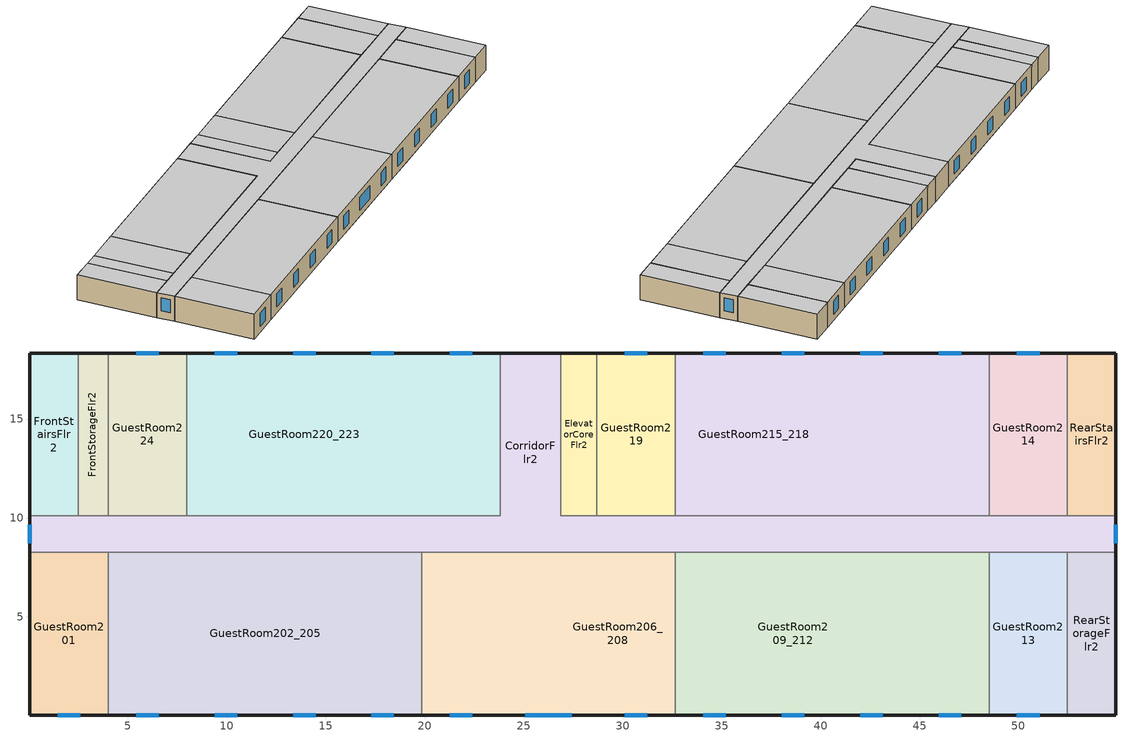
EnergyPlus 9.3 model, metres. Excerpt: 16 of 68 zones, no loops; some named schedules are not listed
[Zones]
CorridorFlr2
 floor to CorridorFlr1 (INT-FLOOR-TOPSIDE): 54.91,8.28 0.05,8.28 0.05,10.11 23.82,10.11 23.82,18.34 26.87,18.34 26.87,10.11 54.91,10.11 z3.35
 wall outside (Steel Frame Res Ext Wall): 0.05,10.11 0.05,8.28 / 54.91,8.28 54.91,10.11 / 26.87,18.34 23.82,18.34 z3.35:6.1
 wall to RearStairsFlr2 (int-walls): 54.91,10.11 52.47,10.11 z3.35:6.1
 wall to GuestRoom220_223 (int-walls): 23.82,18.34 23.82,10.11 7.97,10.11 z3.35:6.1
 wall to GuestRoom224 (int-walls): 7.97,10.11 4.01,10.11 z3.35:6.1
 wall to FrontStorageFlr2 (int-walls): 4.01,10.11 2.49,10.11 z3.35:6.1
 wall to FrontStairsFlr2 (int-walls): 2.49,10.11 0.05,10.11 z3.35:6.1
 wall to GuestRoom201 (int-walls): 0.05,8.28 4.01,8.28 z3.35:6.1
 wall to GuestRoom202_205 (int-walls): 4.01,8.28 19.86,8.28 z3.35:6.1
 wall to GuestRoom206_208 (int-walls): 19.86,8.28 32.66,8.28 z3.35:6.1
 wall to GuestRoom209_212 (int-walls): 32.66,8.28 48.51,8.28 z3.35:6.1
 wall to GuestRoom213 (int-walls): 48.51,8.28 52.47,8.28 z3.35:6.1
 wall to RearStorageFlr2 (int-walls): 52.47,8.28 54.91,8.28 z3.35:6.1
 wall to GuestRoom214 (int-walls): 52.47,10.11 48.51,10.11 z3.35:6.1
 wall to GuestRoom215_218 (int-walls): 48.51,10.11 32.66,10.11 z3.35:6.1
 wall to GuestRoom219 (int-walls): 32.66,10.11 28.7,10.11 z3.35:6.1
 wall to ElevatorCoreFlr2 (int-walls): 28.7,10.11 26.87,10.11 26.87,18.34 z3.35:6.1
 window (Window Non-res Fixed): 0.05,9.66 0.05,8.73 / 54.91,8.73 54.91,9.66 z4.19:5.61
 ceiling to CorridorFlr3 (INT-FLOOR-UNDERSIDE): 0.05,8.28 54.91,8.28 54.91,10.11 26.87,10.11 26.87,18.34 23.82,18.34 23.82,10.11 0.05,10.11 z6.1
ElevatorCoreFlr2
 floor to ElevatorCoreFlr1 (INT-FLOOR-TOPSIDE): 28.7,10.11 26.87,10.11 26.87,18.34 28.7,18.34 z3.35
 wall outside (Steel Frame Res Ext Wall): 28.7,18.34 26.87,18.34 z3.35:6.1
 wall to GuestRoom219 (int-walls): 28.7,10.11 28.7,18.34 z3.35:6.1
 ceiling to ElevatorCoreFlr3 (INT-FLOOR-UNDERSIDE): 26.87,10.11 28.7,10.11 28.7,18.34 26.87,18.34 z6.1
FrontStairsFlr2
 floor to FrontStairsFlr1 (INT-FLOOR-TOPSIDE): 2.49,10.11 0.05,10.11 0.05,18.34 2.49,18.34 z3.35
 wall outside (Steel Frame Res Ext Wall): 2.49,18.34 0.05,18.34 0.05,10.11 z3.35:6.1
 wall to FrontStorageFlr2 (int-walls): 2.49,10.11 2.49,18.34 z3.35:6.1
 ceiling to FrontStairsFlr3 (INT-FLOOR-UNDERSIDE): 0.05,10.11 2.49,10.11 2.49,18.34 0.05,18.34 z6.1
FrontStorageFlr2
 floor to FrontStorageFlr1 (INT-FLOOR-TOPSIDE): 4.01,10.11 2.49,10.11 2.49,18.34 4.01,18.34 z3.35
 wall outside (Steel Frame Res Ext Wall): 4.01,18.34 2.49,18.34 z3.35:6.1
 wall to GuestRoom224 (int-walls): 4.01,10.11 4.01,18.34 z3.35:6.1
 ceiling to FrontStorageFlr3 (INT-FLOOR-UNDERSIDE): 2.49,10.11 4.01,10.11 4.01,18.34 2.49,18.34 z6.1
GuestRoom201
 floor to FrontLoungeFlr1 (INT-FLOOR-TOPSIDE): 4.01,0.05 0.05,0.05 0.05,8.28 4.01,8.28 z3.35
 wall outside (Steel Frame Res Ext Wall): 0.05,8.28 0.05,0.05 4.01,0.05 z3.35:6.1
 wall to GuestRoom202_205 (int-walls): 4.01,0.05 4.01,8.28 z3.35:6.1
 window (Window Res Fixed): 1.46,0.05 2.6,0.05 z4:5.45
 ceiling to GuestRoom301 (INT-FLOOR-UNDERSIDE): 0.05,0.05 4.01,0.05 4.01,8.28 0.05,8.28 z6.1
GuestRoom202_205
 floor to FrontLoungeFlr1 (INT-FLOOR-TOPSIDE): 19.86,0.05 4.01,0.05 4.01,8.28 19.86,8.28 z3.35
 wall outside (Steel Frame Res Ext Wall): 4.01,0.05 19.86,0.05 z3.35:6.1
 wall to GuestRoom206_208 (int-walls): 19.86,0.05 19.86,8.28 z3.35:6.1
 window (Window Res Fixed): 5.42,0.05 6.56,0.05 / 9.38,0.05 10.52,0.05 / 13.35,0.05 14.49,0.05 / 17.31,0.05 18.45,0.05 z4:5.45
 ceiling to GuestRoom302_305 (INT-FLOOR-UNDERSIDE): 4.01,0.05 19.86,0.05 19.86,8.28 4.01,8.28 z6.1
GuestRoom206_208
 floor to CorridorFlr1 (INT-FLOOR-TOPSIDE): 26.87,0.05 23.82,0.05 23.82,8.28 26.87,8.28 z3.35
 floor to RestroomFlr1 (INT-FLOOR-TOPSIDE): 23.82,0.05 19.86,0.05 19.86,8.28 23.82,8.28 z3.35
 floor to MeetingRoomFlr1 (INT-FLOOR-TOPSIDE): 32.66,0.05 26.87,0.05 26.87,8.28 32.66,8.28 z3.35
 wall outside (Steel Frame Res Ext Wall): 19.86,0.05 32.66,0.05 z3.35:6.1
 wall to GuestRoom209_212 (int-walls): 32.66,0.05 32.66,8.28 z3.35:6.1
 window (Window Res Fixed): 21.27,0.05 22.41,0.05 / 25.08,0.05 27.44,0.05 / 30.11,0.05 31.25,0.05 z4:5.45
 ceiling to GuestRoom306_308 (INT-FLOOR-UNDERSIDE): 19.86,0.05 32.66,0.05 32.66,8.28 19.86,8.28 z6.1
GuestRoom209_212
 floor to MeetingRoomFlr1 (INT-FLOOR-TOPSIDE): 36.62,0.05 32.66,0.05 32.66,8.28 36.62,8.28 z3.35
 floor to MechanicalRoomFlr1 (INT-FLOOR-TOPSIDE): 40.59,0.05 36.62,0.05 36.62,8.28 40.59,8.28 z3.35
 floor to GuestRoom101 (INT-FLOOR-TOPSIDE): 44.55,0.05 40.59,0.05 40.59,8.28 44.55,8.28 z3.35
 floor to GuestRoom102 (INT-FLOOR-TOPSIDE): 48.51,0.05 44.55,0.05 44.55,8.28 48.51,8.28 z3.35
 wall outside (Steel Frame Res Ext Wall): 32.66,0.05 48.51,0.05 z3.35:6.1
 wall to GuestRoom213 (int-walls): 48.51,0.05 48.51,8.28 z3.35:6.1
 window (Window Res Fixed): 34.07,0.05 35.21,0.05 / 38.04,0.05 39.17,0.05 / 42,0.05 43.14,0.05 / 45.96,0.05 47.1,0.05 z4:5.45
 ceiling to GuestRoom309_312 (INT-FLOOR-UNDERSIDE): 32.66,0.05 48.51,0.05 48.51,8.28 32.66,8.28 z6.1
GuestRoom213
 floor to GuestRoom103 (INT-FLOOR-TOPSIDE): 52.47,0.05 48.51,0.05 48.51,8.28 52.47,8.28 z3.35
 wall outside (Steel Frame Res Ext Wall): 48.51,0.05 52.47,0.05 z3.35:6.1
 wall to RearStorageFlr2 (int-walls): 52.47,0.05 52.47,8.28 z3.35:6.1
 window (Window Res Fixed): 49.92,0.05 51.06,0.05 z4:5.45
 ceiling to GuestRoom313 (INT-FLOOR-UNDERSIDE): 48.51,0.05 52.47,0.05 52.47,8.28 48.51,8.28 z6.1
GuestRoom214
 floor to GuestRoom104 (INT-FLOOR-TOPSIDE): 52.47,10.11 48.51,10.11 48.51,18.34 52.47,18.34 z3.35
 wall outside (Steel Frame Res Ext Wall): 52.47,18.34 48.51,18.34 z3.35:6.1
 wall to RearStairsFlr2 (int-walls): 52.47,10.11 52.47,18.34 z3.35:6.1
 wall to GuestRoom215_218 (int-walls): 48.51,18.34 48.51,10.11 z3.35:6.1
 window (Window Res Fixed): 51.06,18.34 49.92,18.34 z4:5.45
 ceiling to GuestRoom314 (INT-FLOOR-UNDERSIDE): 48.51,10.11 52.47,10.11 52.47,18.34 48.51,18.34 z6.1
GuestRoom215_218
 floor to GuestRoom105 (INT-FLOOR-TOPSIDE): 48.51,10.11 44.55,10.11 44.55,18.34 48.51,18.34 z3.35
 floor to EmployeeLoungeFlr1 (INT-FLOOR-TOPSIDE): 44.55,10.11 40.59,10.11 40.59,18.34 44.55,18.34 z3.35
 floor to LaundryRoomFlr1 (INT-FLOOR-TOPSIDE): 40.59,10.11 32.66,10.11 32.66,18.34 40.59,18.34 z3.35
 wall outside (Steel Frame Res Ext Wall): 48.51,18.34 32.66,18.34 z3.35:6.1
 wall to GuestRoom219 (int-walls): 32.66,18.34 32.66,10.11 z3.35:6.1
 window (Window Res Fixed): 47.1,18.34 45.96,18.34 / 43.14,18.34 42,18.34 / 39.17,18.34 38.04,18.34 / 35.21,18.34 34.07,18.34 z4:5.45
 ceiling to GuestRoom315_318 (INT-FLOOR-UNDERSIDE): 32.66,10.11 48.51,10.11 48.51,18.34 32.66,18.34 z6.1
GuestRoom219
 floor to LaundryRoomFlr1 (INT-FLOOR-TOPSIDE): 32.66,10.11 28.7,10.11 28.7,18.34 32.66,18.34 z3.35
 wall outside (Steel Frame Res Ext Wall): 32.66,18.34 28.7,18.34 z3.35:6.1
 window (Window Res Fixed): 31.25,18.34 30.11,18.34 z4:5.45
 ceiling to GuestRoom319 (INT-FLOOR-UNDERSIDE): 28.7,10.11 32.66,10.11 32.66,18.34 28.7,18.34 z6.1
GuestRoom220_223
 floor to ExerciseCenterFlr1 (INT-FLOOR-TOPSIDE): 23.82,10.11 19.86,10.11 19.86,18.34 23.82,18.34 z3.35
 floor to FrontOfficeFlr1 (INT-FLOOR-TOPSIDE): 19.86,10.11 7.97,10.11 7.97,18.34 19.86,18.34 z3.35
 wall outside (Steel Frame Res Ext Wall): 23.82,18.34 7.97,18.34 z3.35:6.1
 wall to GuestRoom224 (int-walls): 7.97,18.34 7.97,10.11 z3.35:6.1
 window (Window Res Fixed): 22.41,18.34 21.27,18.34 / 18.45,18.34 17.31,18.34 / 14.49,18.34 13.35,18.34 / 10.52,18.34 9.38,18.34 z4:5.45
 ceiling to GuestRoom320_323 (INT-FLOOR-UNDERSIDE): 7.97,10.11 23.82,10.11 23.82,18.34 7.97,18.34 z6.1
GuestRoom224
 floor to FrontOfficeFlr1 (INT-FLOOR-TOPSIDE): 7.97,10.11 4.01,10.11 4.01,18.34 7.97,18.34 z3.35
 wall outside (Steel Frame Res Ext Wall): 7.97,18.34 4.01,18.34 z3.35:6.1
 window (Window Res Fixed): 6.56,18.34 5.42,18.34 z4:5.45
 ceiling to GuestRoom324 (INT-FLOOR-UNDERSIDE): 4.01,10.11 7.97,10.11 7.97,18.34 4.01,18.34 z6.1
RearStairsFlr2
 floor to RearStairsFlr1 (INT-FLOOR-TOPSIDE): 54.91,10.11 52.47,10.11 52.47,18.34 54.91,18.34 z3.35
 wall outside (Steel Frame Res Ext Wall): 54.91,10.11 54.91,18.34 52.47,18.34 z3.35:6.1
 ceiling to RearStairsFlr3 (INT-FLOOR-UNDERSIDE): 52.47,10.11 54.91,10.11 54.91,18.34 52.47,18.34 z6.1
RearStorageFlr2
 floor to RearStorageFlr1 (INT-FLOOR-TOPSIDE): 54.91,0.05 52.47,0.05 52.47,8.28 54.91,8.28 z3.35
 wall outside (Steel Frame Res Ext Wall): 52.47,0.05 54.91,0.05 54.91,8.28 z3.35:6.1
 ceiling to RearStorageFlr3 (INT-FLOOR-UNDERSIDE): 52.47,0.05 54.91,0.05 54.91,8.28 52.47,8.28 z6.1
[Building]
Ref Bldg Small Hotel Post1980_v1.3_5.0: North Axis {deg}=0; Terrain=City; Loads Convergence Tolerance Value {W}=0.04; Temperature Convergence Tolerance Value {deltaC}=0.2; Solar Distribution=FullInteriorAndExterior; Maximum Number of Warmup Days=25; Minimum Number of Warmup Days=6
[Site:Location]
USA TX-HOUSTON: Latitude {deg}=29.97; Longitude {deg}=-95.37; Time Zone {hr}=-6; Elevation {m}=33
[SizingPeriod:DesignDay] Day of Month=21; Humidity Condition Type=Wetbulb; Barometric Pressure {Pa}=100929; Rain Indicator=No; Snow Indicator=No; Daylight Saving Time Indicator=No; Solar Model Indicator=ASHRAEClearSky
Name | Month | Day Type | Maximum Dry-Bulb Temperature {C} | Daily Dry-Bulb Temperature Range {deltaC} | Wetbulb or DewPoint at Maximum Dry-Bulb {C} | Wind Speed {m/s} | Wind Direction {deg} | Sky Clearness
HOUSTON Ann Htg 99.6% Condns DB | 1 | WinterDesignDay | -2.4 | 0 | -2.4 | 2.7 | 0 | 0
HOUSTON Ann Clg .4% Condns WB=>MDB | 7 | SummerDesignDay | 32 | 10.6 | 26.7 | 3.7 | 170 | 1
[Site:WaterMainsTemperature]
Calculation Method=CORRELATION; Annual Average Outdoor Air Temperature {C}=19.99; Maximum Difference In Monthly Average Outdoor Air Temperatures {deltaC}=17.1
[Site:GroundTemperature:BuildingSurface]
20.541, 20.346, 20.801, 22.127, 22.752, 22.868, 22.937, 22.96, 22.981, 22.822, 21.631, 20.645
[Construction]
Steel Frame Res Ext Wall: Wood Siding, Steel Frame Res Wall Insulation, 1/2IN Gypsum
int-walls: 1/2IN Gypsum, 1/2IN Gypsum
INT-FLOOR-TOPSIDE: MAT-CC05 4 HW CONCRETE, CP02 CARPET PAD
INT-FLOOR-UNDERSIDE: CP02 CARPET PAD, MAT-CC05 4 HW CONCRETE
Window Non-res Fixed: NonRes Fixed Assembly Window
Window Res Fixed: Res Fixed Assembly Window
InteriorFurnishings: Std Wood 6inch
[Material] Thermal Absorptance=0.9
Name | Roughness | Thickness {m} | Conductivity {W/m-K} | Density {kg/m3} | Specific Heat {J/kg-K} | Solar Absorptance | Visible Absorptance
Steel Frame Res Wall Insulation | MediumRough | 0.0418527 | 0.049 | 265 | 836.8 | 0.7 | 0.7
Std Wood 6inch | MediumSmooth | 0.15 | 0.12 | 540 | 1210 | 0.7 | 0.7
Wood Siding | MediumSmooth | 0.01 | 0.11 | 544.62 | 1210 | 0.78 | 0.78
1/2IN Gypsum | Smooth | 0.0127 | 0.16 | 784.9 | 830 | 0.92 | 0.92
MAT-CC05 4 HW CONCRETE | Rough | 0.1016 | 1.311 | 2240 | 836.8 | 0.7 | 0.7
[WindowMaterial:SimpleGlazingSystem] U-Factor {W/m2-K}=6.92716; Solar Heat Gain Coefficient=0.25
NonRes Fixed Assembly Window; Res Fixed Assembly Window
[Material:NoMass]
CP02 CARPET PAD: Roughness=VeryRough; Thermal Resistance {m2-K/W}=0.2165; Thermal Absorptance=0.9; Solar Absorptance=0.7; Visible Absorptance=0.8
[Zone] Type=1; Multiplier=1; Floor Area {m2}=autocalculate; Part of Total Floor Area=Yes
CorridorFlr2; ElevatorCoreFlr2; FrontStairsFlr2; FrontStorageFlr2; GuestRoom201; GuestRoom202_205; GuestRoom206_208; GuestRoom209_212; GuestRoom213; GuestRoom214; GuestRoom215_218; GuestRoom219; GuestRoom220_223; GuestRoom224; RearStairsFlr2; RearStorageFlr2
[People] Number of People Schedule=GuestRoom_Occ_Sch; Number of People Calculation Method=Area/Person; Fraction Radiant=0.3; Sensible Heat Fraction=AUTOCALCULATE; Activity Level Schedule=ACTIVITY_SCH; Enable ASHRAE 55 Comfort Warnings=No; Mean Radiant Temperature Calculation Type=ZoneAveraged; Work Efficiency Schedule=WORK_EFF_SCH; Clothing Insulation Calculation Method=ClothingInsulationSchedule; Clothing Insulation Schedule=CLOTHING_SCH; Air Velocity Schedule=AIR_VELO_SCH; Thermal Comfort Model 1 Type=FANGER
Name | Zone or ZoneList | Zone Floor Area per Person {m2/person}
GuestRoom201 People | GuestRoom201 | 23.41
GuestRoom202_205 People | GuestRoom202_205 | 23.41
GuestRoom206_208 People | GuestRoom206_208 | 21.74
GuestRoom209_212 People | GuestRoom209_212 | 23.41
GuestRoom213 People | GuestRoom213 | 23.41
GuestRoom214 People | GuestRoom214 | 23.41
GuestRoom215_218 People | GuestRoom215_218 | 23.41
GuestRoom219 People | GuestRoom219 | 23.41
GuestRoom220_223 People | GuestRoom220_223 | 23.41
GuestRoom224 People | GuestRoom224 | 23.41
[Lights] Design Level Calculation Method=Watts/Area; Return Air Fraction=0; Fraction Radiant=0.7; Fraction Visible=0.2; Fraction Replaceable=1; Return Air Fraction Calculated from Plenum Temperature=No
Name | Zone or ZoneList | Schedule | Watts per Zone Floor Area {W/m2}
CorridorFlr2_Lights | CorridorFlr2 | Corridor_Ltg_Sch | 9.25
FrontStairsFlr2_Lights | FrontStairsFlr2 | Corridor_Ltg_Sch | 8.82
FrontStorageFlr2_Lights | FrontStorageFlr2 | Storage_Ltg_Sch | 4.84
GuestRoom201_Lights | GuestRoom201 | GuestRoom_Ltg_Sch_Base | 18.72
GuestRoom202_205_Lights | GuestRoom202_205 | GuestRoom_Ltg_Sch_Base | 18.72
GuestRoom206_208_Lights | GuestRoom206_208 | GuestRoom_Ltg_Sch_Base | 18.72
GuestRoom209_212_Lights | GuestRoom209_212 | GuestRoom_Ltg_Sch_Base | 18.72
GuestRoom213_Lights | GuestRoom213 | GuestRoom_Ltg_Sch_Base | 18.72
GuestRoom214_Lights | GuestRoom214 | GuestRoom_Ltg_Sch_Base | 18.72
GuestRoom215_218_Lights | GuestRoom215_218 | GuestRoom_Ltg_Sch_Base | 18.72
GuestRoom219_Lights | GuestRoom219 | GuestRoom_Ltg_Sch_Base | 18.72
GuestRoom220_223_Lights | GuestRoom220_223 | GuestRoom_Ltg_Sch_Base | 18.72
GuestRoom224_Lights | GuestRoom224 | GuestRoom_Ltg_Sch_Base | 18.72
RearStairsFlr2_Lights | RearStairsFlr2 | Corridor_Ltg_Sch | 8.82
RearStorageFlr2_Lights | RearStorageFlr2 | Storage_Ltg_Sch | 4.84
[ElectricEquipment] Schedule=GuestRoom_Eqp_Sch; Design Level Calculation Method=Watts/Area; Watts per Zone Floor Area {W/m2}=14.3; Fraction Latent=0; Fraction Radiant=0.5; Fraction Lost=0
Name | Zone or ZoneList
GuestRoom201_PlugMisc_Equip | GuestRoom201
GuestRoom202_205_PlugMisc_Equip | GuestRoom202_205
GuestRoom206_208_PlugMisc_Equip | GuestRoom206_208
GuestRoom209_212_PlugMisc_Equip | GuestRoom209_212
GuestRoom213_PlugMisc_Equip | GuestRoom213
GuestRoom214_PlugMisc_Equip | GuestRoom214
GuestRoom215_218_PlugMisc_Equip | GuestRoom215_218
GuestRoom219_PlugMisc_Equip | GuestRoom219
GuestRoom220_223_PlugMisc_Equip | GuestRoom220_223
GuestRoom224_PlugMisc_Equip | GuestRoom224
[Exterior:Lights]
Exterior Facade Lighting: Schedule=ALWAYS_ON; Design Level {W}=16715; Control Option=AstronomicalClock
[ZoneInfiltration:DesignFlowRate] Design Flow Rate Calculation Method=Flow/ExteriorArea; Flow per Exterior Surface Area {m3/s-m2}=0.001133; Constant Term Coefficient=1; Temperature Term Coefficient=0; Velocity Term Coefficient=0; Velocity Squared Term Coefficient=0
Name | Zone or ZoneList | Schedule
CorridorFlr2_Infiltration | CorridorFlr2 | INFIL_HALF_ON_SCH
ElevatorCoreFlr2_Infiltration | ElevatorCoreFlr2 | INFIL_HALF_ON_SCH
FrontStairsFlr2_Infiltration | FrontStairsFlr2 | INFIL_SCH
FrontStorageFlr2_Infiltration | FrontStorageFlr2 | INFIL_HALF_ON_SCH
GuestRoom201_Infiltration | GuestRoom201 | INFIL_HALF_ON_SCH
GuestRoom202_205_Infiltration | GuestRoom202_205 | INFIL_HALF_ON_SCH
GuestRoom206_208_Infiltration | GuestRoom206_208 | INFIL_HALF_ON_SCH
GuestRoom209_212_Infiltration | GuestRoom209_212 | INFIL_HALF_ON_SCH
GuestRoom213_Infiltration | GuestRoom213 | INFIL_HALF_ON_SCH
GuestRoom214_Infiltration | GuestRoom214 | INFIL_HALF_ON_SCH
GuestRoom215_218_Infiltration | GuestRoom215_218 | INFIL_HALF_ON_SCH
GuestRoom219_Infiltration | GuestRoom219 | INFIL_HALF_ON_SCH
GuestRoom220_223_Infiltration | GuestRoom220_223 | INFIL_HALF_ON_SCH
GuestRoom224_Infiltration | GuestRoom224 | INFIL_HALF_ON_SCH
RearStairsFlr2_Infiltration | RearStairsFlr2 | INFIL_SCH
RearStorageFlr2_Infiltration | RearStorageFlr2 | INFIL_HALF_ON_SCH
[InternalMass] Construction=InteriorFurnishings
Name | Zone or ZoneList | Surface Area {m2}
CorridorFlr2 Internal Mass | CorridorFlr2 | 250.8404
FrontStairsFlr2 Internal Mass | FrontStairsFlr2 | 40.1341
FrontStorageFlr2 Internal Mass | FrontStorageFlr2 | 25.0838
GuestRoom201 Internal Mass | GuestRoom201 | 65.2227
GuestRoom202_205 Internal Mass | GuestRoom202_205 | 260.8908
GuestRoom206_208 Internal Mass | GuestRoom206_208 | 210.7195
GuestRoom209_212 Internal Mass | GuestRoom209_212 | 260.8908
GuestRoom213 Internal Mass | GuestRoom213 | 65.2227
GuestRoom214 Internal Mass | GuestRoom214 | 65.2179
GuestRoom215_218 Internal Mass | GuestRoom215_218 | 260.8717
GuestRoom219 Internal Mass | GuestRoom219 | 65.2179
GuestRoom220_223 Internal Mass | GuestRoom220_223 | 260.8717
GuestRoom224 Internal Mass | GuestRoom224 | 65.2179
RearStairsFlr2 Internal Mass | RearStairsFlr2 | 40.144
RearStorageFlr2 Internal Mass | RearStorageFlr2 | 40.1469
[Zone equipment]
FrontStairsFlr2: FrontStairsFlr2 Unit Heater
FrontStorageFlr2: FrontStorageFlr2 Unit Heater
GuestRoom201: GuestRoom201 PTAC
GuestRoom202_205: GuestRoom202_205 PTAC
GuestRoom206_208: GuestRoom206_208 PTAC
GuestRoom209_212: GuestRoom209_212 PTAC
GuestRoom213: GuestRoom213 PTAC
GuestRoom214: GuestRoom214 PTAC
GuestRoom215_218: GuestRoom215_218 PTAC
GuestRoom219: GuestRoom219 PTAC
GuestRoom220_223: GuestRoom220_223 PTAC
GuestRoom224: GuestRoom224 PTAC
RearStairsFlr2: RearStairsFlr2 Unit Heater
RearStorageFlr2: RearStorageFlr2 Unit Heater
[Sizing:Zone] Zone Cooling Design Supply Air Temperature Input Method=SupplyAirTemperature; Zone Cooling Design Supply Air Temperature {C}=14; Zone Heating Design Supply Air Temperature Input Method=SupplyAirTemperature; Zone Heating Design Supply Air Temperature {C}=40; Zone Cooling Design Supply Air Humidity Ratio {kgWater/kgDryAir}=0.0085; Zone Heating Design Supply Air Humidity Ratio {kgWater/kgDryAir}=0.008; Cooling Design Air Flow Method=DesignDay; Heating Design Air Flow Method=DesignDay; Account for Dedicated Outdoor Air System=No; Dedicated Outdoor Air System Control Strategy=NeutralSupplyAir; Dedicated Outdoor Air Low Setpoint Temperature for Design {C}=autosize; Dedicated Outdoor Air High Setpoint Temperature for Design {C}=autosize
Name | Design Specification Outdoor Air Object
FrontStairsFlr2 | SZ DSOA FrontStairsFlr2
FrontStorageFlr2 | SZ DSOA FrontStorageFlr2
GuestRoom201 | SZ DSOA GuestRoom201
GuestRoom202_205 | SZ DSOA GuestRoom202_205
GuestRoom206_208 | SZ DSOA GuestRoom206_208
GuestRoom209_212 | SZ DSOA GuestRoom209_212
GuestRoom213 | SZ DSOA GuestRoom213
GuestRoom214 | SZ DSOA GuestRoom214
GuestRoom215_218 | SZ DSOA GuestRoom215_218
GuestRoom219 | SZ DSOA GuestRoom219
GuestRoom220_223 | SZ DSOA GuestRoom220_223
GuestRoom224 | SZ DSOA GuestRoom224
RearStairsFlr2 | SZ DSOA RearStairsFlr2
RearStorageFlr2 | SZ DSOA RearStorageFlr2
[DesignSpecification:OutdoorAir] Outdoor Air Method=Flow/Zone
Name | Outdoor Air Flow per Zone {m3/s}
SZ DSOA FrontStairsFlr2; SZ DSOA FrontStorageFlr2; SZ DSOA RearStairsFlr2; SZ DSOA RearStorageFlr2
SZ DSOA GuestRoom201; SZ DSOA GuestRoom213; SZ DSOA GuestRoom214; SZ DSOA GuestRoom219; SZ DSOA GuestRoom224 | 0.01416
SZ DSOA GuestRoom202_205; SZ DSOA GuestRoom209_212; SZ DSOA GuestRoom215_218; SZ DSOA GuestRoom220_223 | 0.05664
SZ DSOA GuestRoom206_208 | 0.04248
[ZoneControl:Thermostat] Control Type Schedule=Dual Zone Control Type Sched
Name | Zone or ZoneList | Control 1
FrontStairsFlr2 Thermostat | FrontStairsFlr2 | FrontStairsFlr2 DualSPSched
FrontStorageFlr2 Thermostat | FrontStorageFlr2 | FrontStorageFlr2 DualSPSched
GuestRoom201 Thermostat | GuestRoom201 | GuestRoom201 DualSPSched
GuestRoom202_205 Thermostat | GuestRoom202_205 | GuestRoom202_205 DualSPSched
GuestRoom206_208 Thermostat | GuestRoom206_208 | GuestRoom206_208 DualSPSched
GuestRoom209_212 Thermostat | GuestRoom209_212 | GuestRoom209_212 DualSPSched
GuestRoom213 Thermostat | GuestRoom213 | GuestRoom213 DualSPSched
GuestRoom214 Thermostat | GuestRoom214 | GuestRoom214 DualSPSched
GuestRoom215_218 Thermostat | GuestRoom215_218 | GuestRoom215_218 DualSPSched
GuestRoom219 Thermostat | GuestRoom219 | GuestRoom219 DualSPSched
GuestRoom220_223 Thermostat | GuestRoom220_223 | GuestRoom220_223 DualSPSched
GuestRoom224 Thermostat | GuestRoom224 | GuestRoom224 DualSPSched
RearStairsFlr2 Thermostat | RearStairsFlr2 | RearStairsFlr2 DualSPSched
RearStorageFlr2 Thermostat | RearStorageFlr2 | RearStorageFlr2 DualSPSched
[ThermostatSetpoint:DualSetpoint]
FrontStairsFlr2 DualSPSched: Heating Setpoint Temperature Schedule=UnitHeater_HtgSP_Sch; Cooling Setpoint Temperature Schedule=UnitHeater_ClgSP_Sch
